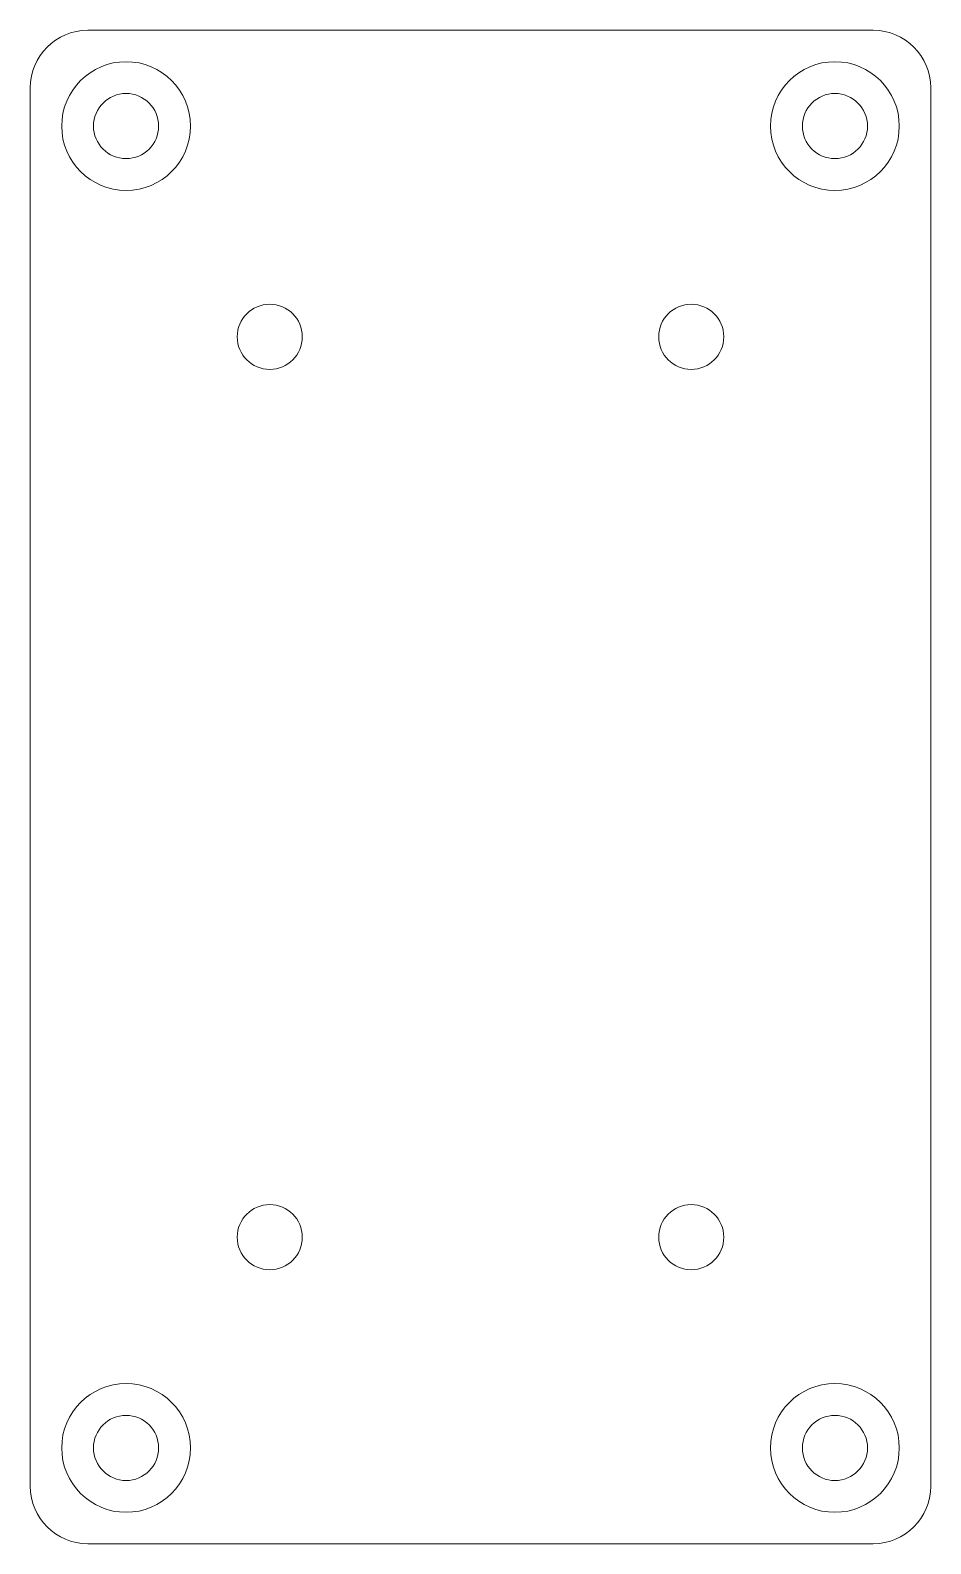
# Model space of a CAD drawing. Header units: millimetres. Extents: x 0 to 47, y 0 to 79.
import ezdxf

# ---------------------------------------------------------------- set-up
doc = ezdxf.new("R2010")
doc.units = ezdxf.units.MM

msp = doc.modelspace()

# ---------------------------------------------------------------- linework, layer by layer
at = {"color": 7, "linetype": 'Continuous', "lineweight": 15}
for p, q in [((3, 79), (44, 79)), ((0, 3), (0, 76)), ((47, 76), (47, 3)), ((44, 0), (3, 0))]:
    msp.add_line(p, q, dxfattribs=at)
for centre, radius in [((5, 74), 3.36), ((42, 74), 3.36), ((5, 74), 1.7), ((42, 74), 1.7), ((12.5, 63), 1.7), ((34.5, 63), 1.7), ((12.5, 16), 1.7), ((34.5, 16), 1.7), ((5, 5), 3.36), ((42, 5), 3.36), ((5, 5), 1.7), ((42, 5), 1.7)]:
    msp.add_circle(centre, radius, dxfattribs=at)
for centre, start, end in [((3, 76), 90, 180), ((44, 76), 0, 90), ((3, 3), 180, 270), ((44, 3), 270, 0)]:
    msp.add_arc(centre, 3, start, end, dxfattribs=at)

doc.saveas('drawing.dxf')
